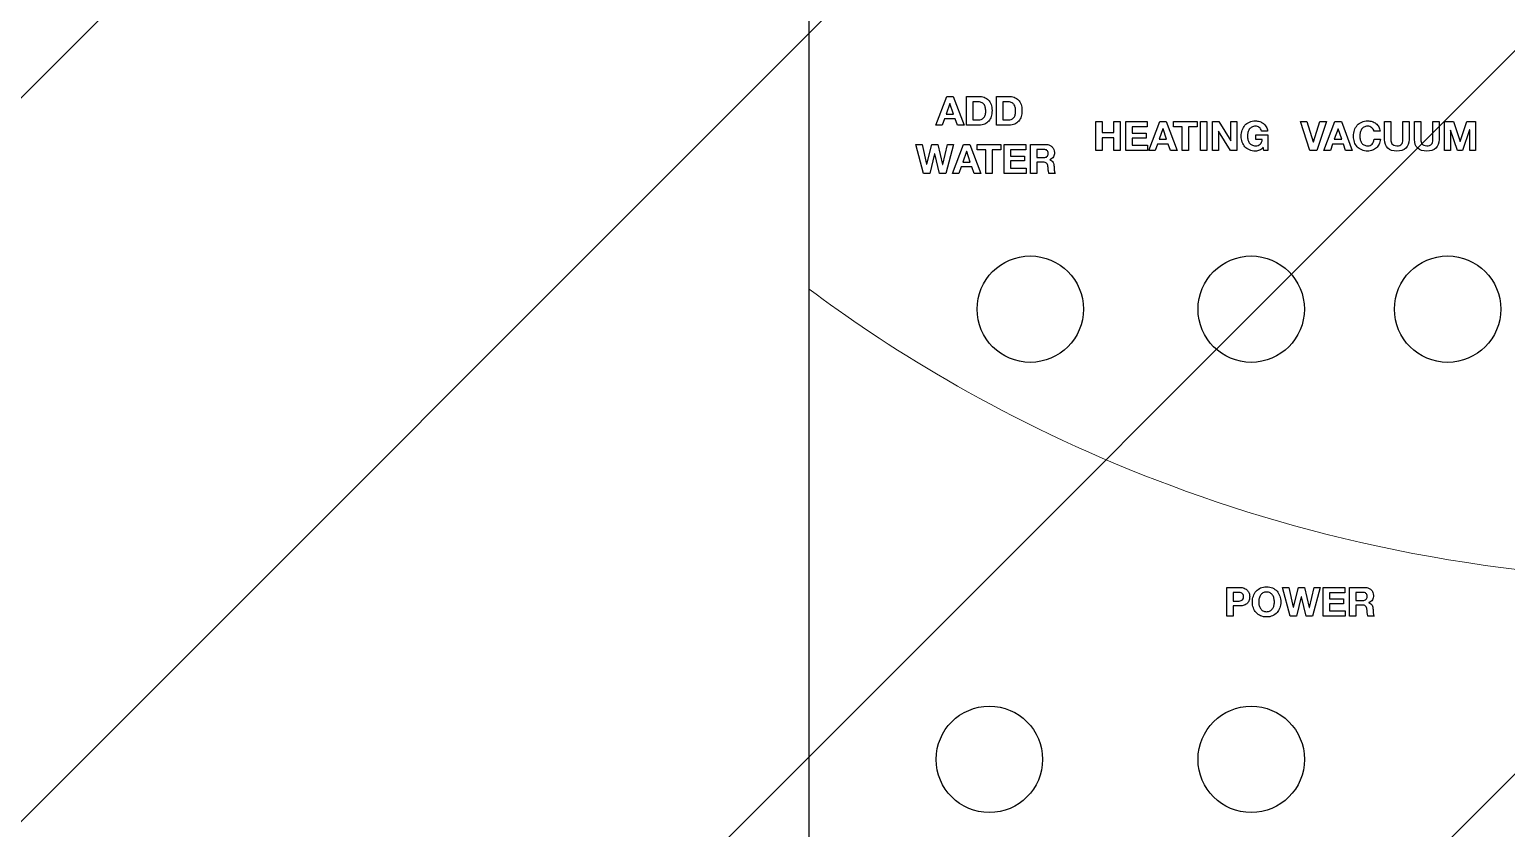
# Model space of a CAD drawing. Header units: millimetres. Extents: x 0 to 16115, y -10 to 11340.
# Drawn here: x 10976.9 to 11157.3, y 4574.3 to 4671.9 of the extents above; entities that cross this region are included whole.
import ezdxf

# ---------------------------------------------------------------- set-up
doc = ezdxf.new("R2010")
doc.units = ezdxf.units.MM
doc.header["$MEASUREMENT"] = 0
doc.linetypes.add('HIDDEN', pattern=[9.525, 6.35, -3.175])
doc.layers.get('0').update_dxf_attribs({"lineweight": 25})
doc.layers.add('DIM', color=3, linetype='Continuous', lineweight=9)
doc.layers.add('H', color=2, linetype='HIDDEN', lineweight=15)
doc.layers.add('圖層 2', color=7, linetype='Continuous')

msp = doc.modelspace()

# ---------------------------------------------------------------- hatches: boundary and pattern name
at = {"layer": 'DIM'}
h = msp.add_hatch(dxfattribs=at)
h.set_pattern_fill('ANSI31', color=256, scale=350, style=0)
h.set_pattern_definition([(45, (-19440.55, -2318.325), (-30.93592, 30.93592), [])])
h.paths.add_polyline_path([(10892.148, 5257.746), (10892.148, 3184.746), (10461.363, 3184.746), (10461.363, 4971.681), (9792.148, 4971.681), (9792.148, 6434.746), (13732.148, 6434.746), (13732.148, 4971.681), (13062.932, 4971.681), (13062.932, 3184.746), (12632.148, 3184.746), (12632.148, 5257.746)])
edge = h.paths.add_edge_path(flags=16)
edge.add_line((12632.148, 3207.746), (12632.148, 3184.746))
edge.add_line((10892.148, 3207.746), (10892.148, 3184.746))
at = {"layer": 'H', "ltscale": 5}
h = msp.add_hatch(dxfattribs=at)
h.set_pattern_fill('ANSI31', color=256, scale=500, style=0)
h.set_pattern_definition([(45, (5042.114, 20650.17), (-44.19417, 44.19417), [])])
edge = h.paths.add_edge_path(flags=16)
edge.add_line((13782.148, 6434.746), (13732.148, 6434.746))
edge.add_line((13782.148, 6434.746), (13732.148, 6434.746))
edge = h.paths.add_edge_path()
edge.add_line((13782.148, 6434.746), (13732.148, 6434.746))
edge.add_line((13782.148, 6434.746), (13732.148, 6434.746))
edge.add_line((9792.148, 3184.746), (9792.148, 6434.746))
edge.add_line((9742.148, 3134.746), (9742.148, 6434.746))
edge.add_line((9792.148, 3184.746), (13732.148, 3184.746))
edge.add_line((9742.148, 3134.746), (13782.148, 3134.746))
edge.add_line((13782.148, 6434.746), (13732.148, 6434.746))
edge.add_line((13732.148, 5184.746), (13732.148, 5194.746))
edge.add_line((13732.148, 3184.746), (13732.148, 6434.746))
edge.add_line((13782.148, 3134.746), (13782.148, 6434.746))

# ---------------------------------------------------------------- linework, layer by layer
for p, q in [((11072.148, 4282.746), (11072.148, 5032.746)), ((11087.603, 4660.218), (11088.936, 4663.744)), ((11088.936, 4663.744), (11089.731, 4663.744)), ((11089.731, 4663.744), (11091.05, 4660.218)), ((11089.321, 4662.875), (11088.862, 4661.581)), ((11089.331, 4662.875), (11089.321, 4662.875)), ((11089.776, 4661.581), (11089.331, 4662.875)), ((11088.383, 4660.218), (11087.603, 4660.218)), ((11088.659, 4661.003), (11088.383, 4660.218)), ((11089.978, 4661.003), (11088.659, 4661.003)), ((11088.862, 4661.581), (11089.776, 4661.581)), ((11090.245, 4660.218), (11089.978, 4661.003)), ((11091.05, 4660.218), (11090.245, 4660.218)), ((11107.152, 4657.137), (11107.152, 4660.664)), ((11107.152, 4660.664), (11107.928, 4660.664)), ((11107.928, 4660.664), (11107.928, 4659.311)), ((11109.355, 4659.311), (11109.355, 4660.664)), ((11109.355, 4660.664), (11110.131, 4660.664)), ((11110.131, 4660.664), (11110.131, 4657.137)), ((11110.812, 4657.137), (11110.812, 4660.664)), ((11110.812, 4660.664), (11113.45, 4660.664)), ((11113.45, 4660.664), (11113.45, 4660.012)), ((11113.642, 4657.137), (11114.976, 4660.664)), ((11114.976, 4660.664), (11115.771, 4660.664)), ((11115.771, 4660.664), (11117.089, 4657.137)), ((11116.665, 4660.012), (11116.665, 4660.664)), ((11116.665, 4660.664), (11119.554, 4660.664)), ((11119.554, 4660.664), (11119.554, 4660.012)), ((11119.958, 4660.664), (11120.734, 4660.664)), ((11119.958, 4657.137), (11119.958, 4660.664)), ((11120.734, 4660.664), (11120.734, 4657.137)), ((11121.415, 4657.137), (11121.415, 4660.664)), ((11121.415, 4660.664), (11122.186, 4660.664)), ((11122.186, 4660.664), (11123.658, 4658.298)), ((11123.667, 4658.298), (11123.667, 4660.664)), ((11123.667, 4660.664), (11124.394, 4660.664)), ((11124.394, 4660.664), (11124.394, 4657.137)), ((11133.292, 4657.137), (11132.152, 4660.664)), ((11132.152, 4660.664), (11132.947, 4660.664)), ((11132.947, 4660.664), (11133.732, 4658.184)), ((11133.742, 4658.184), (11134.537, 4660.664)), ((11135.337, 4660.664), (11134.167, 4657.137)), ((11134.537, 4660.664), (11135.337, 4660.664)), ((11135.041, 4657.137), (11136.375, 4660.664)), ((11136.375, 4660.664), (11137.17, 4660.664)), ((11137.17, 4660.664), (11138.489, 4657.137)), ((11149.774, 4657.137), (11149.774, 4660.664)), ((11149.774, 4660.664), (11150.865, 4660.664)), ((11150.865, 4660.664), (11151.69, 4658.239)), ((11151.7, 4658.239), (11152.48, 4660.664)), ((11152.48, 4660.664), (11153.572, 4660.664)), ((11153.572, 4660.664), (11153.572, 4657.137)), ((11107.928, 4659.311), (11109.355, 4659.311)), ((11109.355, 4658.659), (11107.928, 4658.659)), ((11107.928, 4658.659), (11107.928, 4657.137)), ((11109.355, 4657.137), (11109.355, 4658.659)), ((11113.45, 4660.012), (11111.588, 4660.012)), ((11111.588, 4660.012), (11111.588, 4659.256)), ((11111.588, 4659.256), (11113.296, 4659.256)), ((11113.296, 4658.654), (11111.588, 4658.654)), ((11111.588, 4658.654), (11111.588, 4657.789)), ((11113.296, 4659.256), (11113.296, 4658.654)), ((11115.361, 4659.795), (11114.901, 4658.501)), ((11114.901, 4658.501), (11115.815, 4658.501)), ((11115.371, 4659.795), (11115.361, 4659.795)), ((11115.815, 4658.501), (11115.371, 4659.795)), ((11117.722, 4660.012), (11116.665, 4660.012)), ((11117.722, 4657.137), (11117.722, 4660.012)), ((11118.497, 4660.012), (11118.497, 4657.137)), ((11119.554, 4660.012), (11118.497, 4660.012)), ((11122.151, 4659.498), (11122.142, 4659.498)), ((11122.142, 4659.498), (11122.142, 4657.137)), ((11123.618, 4657.137), (11122.151, 4659.498)), ((11123.658, 4658.298), (11123.667, 4658.298)), ((11136.76, 4659.795), (11136.301, 4658.501)), ((11136.301, 4658.501), (11137.214, 4658.501)), ((11136.77, 4659.795), (11136.76, 4659.795)), ((11137.214, 4658.501), (11136.77, 4659.795)), ((11150.509, 4659.612), (11150.5, 4659.612)), ((11150.5, 4659.612), (11150.5, 4657.137)), ((11151.374, 4657.137), (11150.509, 4659.612)), ((11152.836, 4659.637), (11151.972, 4657.137)), ((11152.846, 4659.637), (11152.836, 4659.637)), ((11152.846, 4657.137), (11152.846, 4659.637)), ((11086.083, 4654.336), (11085.15, 4657.863)), ((11085.15, 4657.863), (11085.925, 4657.863)), ((11085.925, 4657.863), (11086.483, 4655.462)), ((11086.493, 4655.462), (11087.105, 4657.863)), ((11087.456, 4656.737), (11086.868, 4654.336)), ((11087.105, 4657.863), (11087.832, 4657.863)), ((11087.466, 4656.737), (11087.456, 4656.737)), ((11088.064, 4654.336), (11087.466, 4656.737)), ((11087.832, 4657.863), (11088.434, 4655.433)), ((11088.444, 4655.433), (11089.022, 4657.863)), ((11089.782, 4657.863), (11088.834, 4654.336)), ((11089.022, 4657.863), (11089.782, 4657.863)), ((11089.649, 4654.336), (11090.982, 4657.863)), ((11091.368, 4656.994), (11090.908, 4655.699)), ((11090.982, 4657.863), (11091.778, 4657.863)), ((11091.378, 4656.994), (11091.368, 4656.994)), ((11091.822, 4655.699), (11091.378, 4656.994)), ((11091.778, 4657.863), (11093.096, 4654.336)), ((11092.672, 4657.863), (11095.561, 4657.863)), ((11092.672, 4657.211), (11092.672, 4657.863)), ((11093.729, 4657.211), (11092.672, 4657.211)), ((11093.729, 4654.336), (11093.729, 4657.211)), ((11095.561, 4657.211), (11094.504, 4657.211)), ((11094.504, 4657.211), (11094.504, 4654.336)), ((11095.561, 4657.863), (11095.561, 4657.211)), ((11095.966, 4654.336), (11095.966, 4657.863)), ((11095.966, 4657.863), (11098.603, 4657.863)), ((11096.741, 4657.211), (11096.741, 4656.455)), ((11098.603, 4657.211), (11096.741, 4657.211)), ((11096.741, 4656.455), (11098.45, 4656.455)), ((11098.45, 4656.455), (11098.45, 4655.853)), ((11098.603, 4657.863), (11098.603, 4657.211)), ((11107.928, 4657.137), (11107.152, 4657.137)), ((11110.131, 4657.137), (11109.355, 4657.137)), ((11113.489, 4657.137), (11110.812, 4657.137)), ((11111.588, 4657.789), (11113.489, 4657.789)), ((11113.489, 4657.789), (11113.489, 4657.137)), ((11114.422, 4657.137), (11113.642, 4657.137)), ((11114.699, 4657.923), (11114.422, 4657.137)), ((11116.018, 4657.923), (11114.699, 4657.923)), ((11116.284, 4657.137), (11116.018, 4657.923)), ((11117.089, 4657.137), (11116.284, 4657.137)), ((11118.497, 4657.137), (11117.722, 4657.137)), ((11120.734, 4657.137), (11119.958, 4657.137)), ((11122.142, 4657.137), (11121.415, 4657.137)), ((11124.394, 4657.137), (11123.618, 4657.137)), ((11134.167, 4657.137), (11133.292, 4657.137)), ((11133.732, 4658.184), (11133.742, 4658.184)), ((11135.821, 4657.137), (11135.041, 4657.137)), ((11136.098, 4657.923), (11135.821, 4657.137)), ((11137.417, 4657.923), (11136.098, 4657.923)), ((11137.683, 4657.137), (11137.417, 4657.923)), ((11138.489, 4657.137), (11137.683, 4657.137)), ((11150.5, 4657.137), (11149.774, 4657.137)), ((11151.972, 4657.137), (11151.374, 4657.137)), ((11151.69, 4658.239), (11151.7, 4658.239)), ((11153.572, 4657.137), (11152.846, 4657.137)), ((11086.483, 4655.462), (11086.493, 4655.462)), ((11088.434, 4655.433), (11088.444, 4655.433)), ((11090.706, 4655.122), (11090.429, 4654.336)), ((11092.025, 4655.122), (11090.706, 4655.122)), ((11090.908, 4655.699), (11091.822, 4655.699)), ((11092.291, 4654.336), (11092.025, 4655.122)), ((11098.45, 4655.853), (11096.741, 4655.853)), ((11096.741, 4655.853), (11096.741, 4654.988)), ((11096.741, 4654.988), (11098.643, 4654.988)), ((11098.643, 4654.988), (11098.643, 4654.336)), ((11086.868, 4654.336), (11086.083, 4654.336)), ((11088.834, 4654.336), (11088.064, 4654.336)), ((11090.429, 4654.336), (11089.649, 4654.336)), ((11093.096, 4654.336), (11092.291, 4654.336)), ((11094.504, 4654.336), (11093.729, 4654.336)), ((11098.643, 4654.336), (11095.966, 4654.336)), ((11130.894, 4600.222), (11129.961, 4603.748)), ((11129.961, 4603.748), (11130.736, 4603.748)), ((11130.736, 4603.748), (11131.294, 4601.348)), ((11131.304, 4601.348), (11131.916, 4603.748)), ((11132.267, 4602.622), (11131.679, 4600.222)), ((11131.916, 4603.748), (11132.642, 4603.748)), ((11132.277, 4602.622), (11132.267, 4602.622)), ((11132.874, 4600.222), (11132.277, 4602.622)), ((11132.642, 4603.748), (11133.245, 4601.318)), ((11133.255, 4601.318), (11133.833, 4603.748)), ((11134.593, 4603.748), (11133.645, 4600.222)), ((11133.833, 4603.748), (11134.593, 4603.748)), ((11134.949, 4600.222), (11134.949, 4603.748)), ((11134.949, 4603.748), (11137.586, 4603.748)), ((11137.586, 4603.096), (11135.724, 4603.096)), ((11135.724, 4603.096), (11135.724, 4602.34)), ((11135.724, 4602.34), (11137.433, 4602.34)), ((11137.433, 4602.34), (11137.433, 4601.738)), ((11137.586, 4603.748), (11137.586, 4603.096)), ((11131.294, 4601.348), (11131.304, 4601.348)), ((11133.245, 4601.318), (11133.255, 4601.318)), ((11137.433, 4601.738), (11135.724, 4601.738)), ((11135.724, 4601.738), (11135.724, 4600.874)), ((11135.724, 4600.874), (11137.626, 4600.874)), ((11137.626, 4600.874), (11137.626, 4600.222)), ((11131.679, 4600.222), (11130.894, 4600.222)), ((11133.645, 4600.222), (11132.874, 4600.222)), ((11137.626, 4600.222), (11134.949, 4600.222))]:
    msp.add_line(p, q)
for centre in [(11099.148, 4637.746), (11126.148, 4637.746), (11150.148, 4637.746), (11094.15, 4582.746), (11126.15, 4582.746)]:
    msp.add_circle(centre, 6.5)
for points in [[(11091.356, 4660.218), (11091.356, 4660.218), (11091.356, 4663.744), (11091.356, 4663.744)], [(11091.356, 4663.744), (11091.356, 4663.744), (11092.877, 4663.744), (11092.877, 4663.744)], [(11092.877, 4663.744), (11093.104, 4663.744), (11093.316, 4663.708), (11093.512, 4663.635)], [(11095.016, 4660.218), (11095.016, 4660.218), (11095.016, 4663.744), (11095.016, 4663.744)], [(11095.016, 4663.744), (11095.016, 4663.744), (11096.537, 4663.744), (11096.537, 4663.744)], [(11096.537, 4663.744), (11096.764, 4663.744), (11096.976, 4663.708), (11097.172, 4663.635)], [(11092.685, 4663.092), (11092.685, 4663.092), (11092.131, 4663.092), (11092.131, 4663.092)], [(11092.131, 4663.092), (11092.131, 4663.092), (11092.131, 4660.87), (11092.131, 4660.87)], [(11093.166, 4663.011), (11093.036, 4663.065), (11092.875, 4663.092), (11092.685, 4663.092)], [(11093.48, 4662.776), (11093.401, 4662.878), (11093.296, 4662.956), (11093.166, 4663.011)], [(11093.65, 4662.408), (11093.616, 4662.552), (11093.559, 4662.674), (11093.48, 4662.776)], [(11093.512, 4663.635), (11093.708, 4663.563), (11093.877, 4663.454), (11094.021, 4663.31)], [(11094.021, 4663.31), (11094.164, 4663.165), (11094.276, 4662.984), (11094.356, 4662.766)], [(11096.344, 4663.092), (11096.344, 4663.092), (11095.791, 4663.092), (11095.791, 4663.092)], [(11095.791, 4663.092), (11095.791, 4663.092), (11095.791, 4660.87), (11095.791, 4660.87)], [(11096.826, 4663.011), (11096.696, 4663.065), (11096.535, 4663.092), (11096.344, 4663.092)], [(11097.139, 4662.776), (11097.06, 4662.878), (11096.956, 4662.956), (11096.826, 4663.011)], [(11097.31, 4662.408), (11097.275, 4662.552), (11097.218, 4662.674), (11097.139, 4662.776)], [(11097.172, 4663.635), (11097.367, 4663.563), (11097.537, 4663.454), (11097.68, 4663.31)], [(11097.68, 4663.31), (11097.823, 4663.165), (11097.935, 4662.984), (11098.016, 4662.766)], [(11092.877, 4660.218), (11092.877, 4660.218), (11091.356, 4660.218), (11091.356, 4660.218)], [(11092.131, 4660.87), (11092.131, 4660.87), (11092.823, 4660.87), (11092.823, 4660.87)], [(11093.581, 4660.354), (11093.382, 4660.263), (11093.147, 4660.218), (11092.877, 4660.218)], [(11093.43, 4661.104), (11093.513, 4661.188), (11093.579, 4661.298), (11093.628, 4661.433)], [(11094.08, 4660.726), (11093.946, 4660.569), (11093.78, 4660.444), (11093.581, 4660.354)], [(11094.379, 4661.29), (11094.313, 4661.072), (11094.213, 4660.885), (11094.08, 4660.726)], [(11096.537, 4660.218), (11096.537, 4660.218), (11095.016, 4660.218), (11095.016, 4660.218)], [(11095.791, 4660.87), (11095.791, 4660.87), (11096.483, 4660.87), (11096.483, 4660.87)], [(11097.241, 4660.354), (11097.041, 4660.263), (11096.807, 4660.218), (11096.537, 4660.218)], [(11097.09, 4661.104), (11097.172, 4661.188), (11097.238, 4661.298), (11097.288, 4661.433)], [(11097.74, 4660.726), (11097.606, 4660.569), (11097.44, 4660.444), (11097.241, 4660.354)], [(11098.038, 4661.29), (11097.972, 4661.072), (11097.873, 4660.885), (11097.74, 4660.726)], [(11127.181, 4660.666), (11127.351, 4660.612), (11127.504, 4660.532), (11127.641, 4660.427)], [(11127.641, 4660.427), (11127.777, 4660.321), (11127.89, 4660.191), (11127.979, 4660.037)], [(11140.884, 4659.918), (11140.815, 4659.974), (11140.736, 4660.018), (11140.649, 4660.049)], [(11141.39, 4660.419), (11141.526, 4660.312), (11141.639, 4660.18), (11141.728, 4660.022)], [(11142.439, 4658.471), (11142.439, 4658.471), (11142.439, 4660.664), (11142.439, 4660.664)], [(11142.439, 4660.664), (11142.439, 4660.664), (11143.215, 4660.664), (11143.215, 4660.664)], [(11143.215, 4660.664), (11143.215, 4660.664), (11143.215, 4658.471), (11143.215, 4658.471)], [(11144.672, 4658.471), (11144.672, 4658.471), (11144.672, 4660.664), (11144.672, 4660.664)], [(11144.672, 4660.664), (11144.672, 4660.664), (11145.447, 4660.664), (11145.447, 4660.664)], [(11145.447, 4660.664), (11145.447, 4660.664), (11145.447, 4658.471), (11145.447, 4658.471)], [(11146.099, 4658.471), (11146.099, 4658.471), (11146.099, 4660.664), (11146.099, 4660.664)], [(11146.099, 4660.664), (11146.099, 4660.664), (11146.875, 4660.664), (11146.875, 4660.664)], [(11146.875, 4660.664), (11146.875, 4660.664), (11146.875, 4658.471), (11146.875, 4658.471)], [(11148.331, 4658.471), (11148.331, 4658.471), (11148.331, 4660.664), (11148.331, 4660.664)], [(11148.331, 4660.664), (11148.331, 4660.664), (11149.107, 4660.664), (11149.107, 4660.664)], [(11149.107, 4660.664), (11149.107, 4660.664), (11149.107, 4658.471), (11149.107, 4658.471)], [(11125.749, 4658.454), (11125.784, 4658.314), (11125.839, 4658.188), (11125.915, 4658.076)], [(11126.211, 4659.995), (11126.089, 4659.927), (11125.991, 4659.837), (11125.915, 4659.723)], [(11126.715, 4658.466), (11126.715, 4658.466), (11126.715, 4659.044), (11126.715, 4659.044)], [(11126.715, 4659.044), (11126.715, 4659.044), (11128.197, 4659.044), (11128.197, 4659.044)], [(11127.495, 4658.466), (11127.495, 4658.466), (11126.715, 4658.466), (11126.715, 4658.466)], [(11127.401, 4659.503), (11127.355, 4659.701), (11127.266, 4659.849), (11127.135, 4659.948)], [(11127.251, 4657.901), (11127.391, 4658.031), (11127.472, 4658.219), (11127.495, 4658.466)], [(11128.142, 4659.503), (11128.142, 4659.503), (11127.401, 4659.503), (11127.401, 4659.503)], [(11127.979, 4660.037), (11128.068, 4659.882), (11128.122, 4659.704), (11128.142, 4659.503)], [(11128.197, 4659.044), (11128.197, 4659.044), (11128.197, 4657.137), (11128.197, 4657.137)], [(11139.469, 4658.454), (11139.503, 4658.314), (11139.558, 4658.188), (11139.634, 4658.076)], [(11139.93, 4659.995), (11139.809, 4659.927), (11139.71, 4659.837), (11139.634, 4659.723)], [(11141.056, 4659.723), (11141.01, 4659.797), (11140.953, 4659.862), (11140.884, 4659.918)], [(11140.931, 4657.923), (11141.064, 4658.068), (11141.145, 4658.259), (11141.175, 4658.496)], [(11141.145, 4659.479), (11141.132, 4659.567), (11141.103, 4659.649), (11141.056, 4659.723)], [(11141.896, 4659.479), (11141.896, 4659.479), (11141.145, 4659.479), (11141.145, 4659.479)], [(11141.175, 4658.496), (11141.175, 4658.496), (11141.926, 4658.496), (11141.926, 4658.496)], [(11141.728, 4660.022), (11141.817, 4659.864), (11141.873, 4659.683), (11141.896, 4659.479)], [(11141.926, 4658.496), (11141.906, 4658.275), (11141.855, 4658.076), (11141.773, 4657.898)], [(11143.215, 4658.471), (11143.215, 4658.375), (11143.223, 4658.282), (11143.24, 4658.189)], [(11144.514, 4657.891), (11144.619, 4658.014), (11144.672, 4658.208), (11144.672, 4658.471)], [(11145.447, 4658.471), (11145.447, 4657.994), (11145.314, 4657.639), (11145.047, 4657.407)], [(11146.875, 4658.471), (11146.875, 4658.375), (11146.883, 4658.282), (11146.899, 4658.189)], [(11148.173, 4657.891), (11148.279, 4658.014), (11148.331, 4658.208), (11148.331, 4658.471)], [(11149.107, 4658.471), (11149.107, 4657.994), (11148.974, 4657.639), (11148.707, 4657.407)], [(11099.166, 4654.336), (11099.166, 4654.336), (11099.166, 4657.863), (11099.166, 4657.863)], [(11099.166, 4657.863), (11099.166, 4657.863), (11101.068, 4657.863), (11101.068, 4657.863)], [(11100.791, 4657.26), (11100.791, 4657.26), (11099.942, 4657.26), (11099.942, 4657.26)], [(11099.942, 4657.26), (11099.942, 4657.26), (11099.942, 4656.267), (11099.942, 4656.267)], [(11101.068, 4657.863), (11101.226, 4657.863), (11101.368, 4657.837), (11101.495, 4657.786)], [(11101.495, 4657.786), (11101.622, 4657.735), (11101.73, 4657.665), (11101.821, 4657.576)], [(11101.821, 4657.576), (11101.911, 4657.487), (11101.98, 4657.384), (11102.028, 4657.268)], [(11125.915, 4658.076), (11125.991, 4657.964), (11126.089, 4657.874), (11126.211, 4657.807)], [(11127.624, 4657.537), (11127.485, 4657.36), (11127.332, 4657.235), (11127.164, 4657.165)], [(11127.703, 4657.137), (11127.703, 4657.137), (11127.624, 4657.537), (11127.624, 4657.537)], [(11128.197, 4657.137), (11128.197, 4657.137), (11127.703, 4657.137), (11127.703, 4657.137)], [(11139.634, 4658.076), (11139.71, 4657.964), (11139.809, 4657.874), (11139.93, 4657.807)], [(11141.447, 4657.444), (11141.312, 4657.319), (11141.154, 4657.223), (11140.972, 4657.157)], [(11141.773, 4657.898), (11141.69, 4657.72), (11141.582, 4657.569), (11141.447, 4657.444)], [(11143.24, 4658.189), (11143.256, 4658.097), (11143.291, 4658.016), (11143.343, 4657.945)], [(11143.343, 4657.945), (11143.396, 4657.874), (11143.469, 4657.817), (11143.563, 4657.772)], [(11146.899, 4658.189), (11146.916, 4658.097), (11146.95, 4658.016), (11147.003, 4657.945)], [(11147.003, 4657.945), (11147.055, 4657.874), (11147.129, 4657.817), (11147.223, 4657.772)], [(11099.942, 4656.267), (11099.942, 4656.267), (11100.791, 4656.267), (11100.791, 4656.267)], [(11100.717, 4655.714), (11100.717, 4655.714), (11099.942, 4655.714), (11099.942, 4655.714)], [(11099.942, 4655.714), (11099.942, 4655.714), (11099.942, 4654.336), (11099.942, 4654.336)], [(11100.791, 4656.267), (11100.969, 4656.267), (11101.102, 4656.307), (11101.191, 4656.386)], [(11101.349, 4654.736), (11101.339, 4654.891), (11101.324, 4655.039), (11101.305, 4655.181)], [(11101.428, 4654.336), (11101.385, 4654.448), (11101.359, 4654.582), (11101.349, 4654.736)], [(11101.969, 4656.351), (11101.882, 4656.2), (11101.739, 4656.085), (11101.542, 4656.006)], [(11101.542, 4656.006), (11101.542, 4656.006), (11101.542, 4655.996), (11101.542, 4655.996)], [(11101.542, 4655.996), (11101.637, 4655.969), (11101.716, 4655.929), (11101.779, 4655.875)], [(11101.779, 4655.875), (11101.841, 4655.82), (11101.892, 4655.756), (11101.932, 4655.682)], [(11102.055, 4655.171), (11102.059, 4655.115), (11102.062, 4655.049), (11102.065, 4654.974)], [(11099.942, 4654.336), (11099.942, 4654.336), (11099.166, 4654.336), (11099.166, 4654.336)], [(11102.204, 4654.336), (11102.204, 4654.336), (11101.428, 4654.336), (11101.428, 4654.336)], [(11102.122, 4654.517), (11102.14, 4654.446), (11102.167, 4654.386), (11102.204, 4654.336)], [(11123.15, 4600.222), (11123.15, 4600.222), (11123.15, 4603.748), (11123.15, 4603.748)], [(11123.15, 4603.748), (11123.15, 4603.748), (11124.74, 4603.748), (11124.74, 4603.748)], [(11124.528, 4603.145), (11124.528, 4603.145), (11123.925, 4603.145), (11123.925, 4603.145)], [(11123.925, 4603.145), (11123.925, 4603.145), (11123.925, 4602.088), (11123.925, 4602.088)], [(11124.785, 4603.126), (11124.702, 4603.139), (11124.617, 4603.145), (11124.528, 4603.145)], [(11124.74, 4603.748), (11124.961, 4603.748), (11125.148, 4603.716), (11125.303, 4603.652)], [(11125.002, 4603.049), (11124.939, 4603.087), (11124.867, 4603.112), (11124.785, 4603.126)], [(11125.153, 4602.889), (11125.115, 4602.958), (11125.064, 4603.011), (11125.002, 4603.049)], [(11125.002, 4602.185), (11125.064, 4602.223), (11125.115, 4602.276), (11125.153, 4602.345)], [(11125.303, 4603.652), (11125.458, 4603.587), (11125.584, 4603.503), (11125.681, 4603.397)], [(11127.58, 4603.079), (11127.458, 4603.011), (11127.359, 4602.921), (11127.284, 4602.807)], [(11128.765, 4602.807), (11128.689, 4602.921), (11128.591, 4603.011), (11128.469, 4603.079)], [(11128.931, 4602.419), (11128.896, 4602.564), (11128.841, 4602.693), (11128.765, 4602.807)], [(11138.149, 4600.222), (11138.149, 4600.222), (11138.149, 4603.748), (11138.149, 4603.748)], [(11138.149, 4603.748), (11138.149, 4603.748), (11140.051, 4603.748), (11140.051, 4603.748)], [(11139.774, 4603.145), (11139.774, 4603.145), (11138.924, 4603.145), (11138.924, 4603.145)], [(11138.924, 4603.145), (11138.924, 4603.145), (11138.924, 4602.153), (11138.924, 4602.153)], [(11140.051, 4603.748), (11140.209, 4603.748), (11140.351, 4603.722), (11140.478, 4603.671)], [(11140.478, 4603.671), (11140.605, 4603.62), (11140.713, 4603.55), (11140.804, 4603.461)], [(11140.804, 4603.461), (11140.894, 4603.373), (11140.963, 4603.27), (11141.011, 4603.153)], [(11123.925, 4602.088), (11123.925, 4602.088), (11124.528, 4602.088), (11124.528, 4602.088)], [(11124.74, 4601.486), (11124.74, 4601.486), (11123.925, 4601.486), (11123.925, 4601.486)], [(11123.925, 4601.486), (11123.925, 4601.486), (11123.925, 4600.222), (11123.925, 4600.222)], [(11124.528, 4602.088), (11124.617, 4602.088), (11124.702, 4602.095), (11124.785, 4602.108)], [(11125.303, 4601.582), (11125.148, 4601.518), (11124.961, 4601.486), (11124.74, 4601.486)], [(11124.785, 4602.108), (11124.867, 4602.121), (11124.939, 4602.147), (11125.002, 4602.185)], [(11125.681, 4601.837), (11125.584, 4601.731), (11125.458, 4601.646), (11125.303, 4601.582)], [(11127.118, 4601.538), (11127.153, 4601.398), (11127.208, 4601.272), (11127.284, 4601.16)], [(11128.469, 4600.891), (11128.591, 4600.958), (11128.689, 4601.048), (11128.765, 4601.16)], [(11128.765, 4601.16), (11128.841, 4601.272), (11128.896, 4601.398), (11128.931, 4601.538)], [(11138.924, 4602.153), (11138.924, 4602.153), (11139.774, 4602.153), (11139.774, 4602.153)], [(11139.7, 4601.599), (11139.7, 4601.599), (11138.924, 4601.599), (11138.924, 4601.599)], [(11138.924, 4601.599), (11138.924, 4601.599), (11138.924, 4600.222), (11138.924, 4600.222)], [(11139.774, 4602.153), (11139.952, 4602.153), (11140.085, 4602.192), (11140.174, 4602.271)], [(11140.332, 4600.621), (11140.322, 4600.776), (11140.307, 4600.924), (11140.288, 4601.066)], [(11140.411, 4600.222), (11140.368, 4600.333), (11140.342, 4600.467), (11140.332, 4600.621)], [(11140.952, 4602.237), (11140.865, 4602.085), (11140.722, 4601.97), (11140.525, 4601.891)], [(11140.525, 4601.891), (11140.525, 4601.891), (11140.525, 4601.881), (11140.525, 4601.881)], [(11140.525, 4601.881), (11140.62, 4601.855), (11140.699, 4601.814), (11140.762, 4601.76)], [(11140.762, 4601.76), (11140.824, 4601.706), (11140.875, 4601.641), (11140.915, 4601.567)], [(11141.038, 4601.056), (11141.042, 4601), (11141.045, 4600.934), (11141.048, 4600.859)], [(11141.048, 4600.859), (11141.052, 4600.783), (11141.057, 4600.706), (11141.065, 4600.626)], [(11141.065, 4600.626), (11141.074, 4600.547), (11141.087, 4600.472), (11141.105, 4600.402)], [(11123.925, 4600.222), (11123.925, 4600.222), (11123.15, 4600.222), (11123.15, 4600.222)], [(11138.924, 4600.222), (11138.924, 4600.222), (11138.149, 4600.222), (11138.149, 4600.222)], [(11141.187, 4600.222), (11141.187, 4600.222), (11140.411, 4600.222), (11140.411, 4600.222)], [(11141.105, 4600.402), (11141.123, 4600.331), (11141.15, 4600.271), (11141.187, 4600.222)]]:
    msp.add_open_spline(points, degree=3)
for points, knots in [([(11093.628, 4661.433), (11093.677, 4661.568), (11093.702, 4661.732), (11093.702, 4661.927), (11093.702, 4662.104), (11093.685, 4662.265), (11093.65, 4662.408)], [3, 3, 3, 3, 4, 4, 4, 5, 5, 5, 5]), ([(11094.356, 4662.766), (11094.437, 4662.549), (11094.477, 4662.294), (11094.477, 4662.001), (11094.477, 4661.744), (11094.444, 4661.507), (11094.379, 4661.29)], [3, 3, 3, 3, 4, 4, 4, 5, 5, 5, 5]), ([(11097.288, 4661.433), (11097.337, 4661.568), (11097.362, 4661.732), (11097.362, 4661.927), (11097.362, 4662.104), (11097.344, 4662.265), (11097.31, 4662.408)], [3, 3, 3, 3, 4, 4, 4, 5, 5, 5, 5]), ([(11098.016, 4662.766), (11098.097, 4662.549), (11098.137, 4662.294), (11098.137, 4662.001), (11098.137, 4661.744), (11098.104, 4661.507), (11098.038, 4661.29)], [3, 3, 3, 3, 4, 4, 4, 5, 5, 5, 5]), ([(11092.823, 4660.87), (11092.935, 4660.87), (11093.043, 4660.888), (11093.149, 4660.924), (11093.254, 4660.96), (11093.348, 4661.02), (11093.43, 4661.104)], [0, 0, 0, 0, 1, 1, 1, 2, 2, 2, 2]), ([(11096.483, 4660.87), (11096.595, 4660.87), (11096.703, 4660.888), (11096.808, 4660.924), (11096.914, 4660.96), (11097.008, 4661.02), (11097.09, 4661.104)], [0, 0, 0, 0, 1, 1, 1, 2, 2, 2, 2]), ([(11125.041, 4659.619), (11125.12, 4659.845), (11125.233, 4660.042), (11125.381, 4660.209), (11125.53, 4660.377), (11125.711, 4660.509), (11125.927, 4660.605)], [6, 6, 6, 6, 7, 7, 7, 8, 8, 8, 8]), ([(11125.927, 4660.605), (11126.143, 4660.7), (11126.386, 4660.748), (11126.656, 4660.748), (11126.837, 4660.748), (11127.012, 4660.721), (11127.181, 4660.666)], [8, 8, 8, 8, 9, 9, 9, 10, 10, 10, 10]), ([(11127.135, 4659.948), (11127.003, 4660.047), (11126.843, 4660.096), (11126.656, 4660.096), (11126.481, 4660.096), (11126.333, 4660.062), (11126.211, 4659.995)], [15, 15, 15, 15, 16, 16, 16, 17, 17, 17, 17]), ([(11138.76, 4659.619), (11138.839, 4659.845), (11138.953, 4660.042), (11139.101, 4660.209), (11139.249, 4660.377), (11139.431, 4660.509), (11139.646, 4660.605)], [23, 23, 23, 23, 24, 24, 24, 25, 25, 25, 25]), ([(11139.646, 4660.605), (11139.862, 4660.7), (11140.105, 4660.748), (11140.375, 4660.748), (11140.569, 4660.748), (11140.753, 4660.72), (11140.926, 4660.664), (11141.099, 4660.608), (11141.253, 4660.526), (11141.39, 4660.419)], [25, 25, 25, 25, 26, 26, 26, 27, 27, 27, 28, 28, 28, 28]), ([(11140.649, 4660.049), (11140.562, 4660.08), (11140.47, 4660.096), (11140.375, 4660.096), (11140.2, 4660.096), (11140.052, 4660.062), (11139.93, 4659.995)], [2, 2, 2, 2, 3, 3, 3, 4, 4, 4, 4]), ([(11125.041, 4658.167), (11124.961, 4658.389), (11124.922, 4658.629), (11124.922, 4658.886), (11124.922, 4659.149), (11124.961, 4659.394), (11125.041, 4659.619)], [4, 4, 4, 4, 5, 5, 5, 6, 6, 6, 6]), ([(11125.915, 4659.723), (11125.839, 4659.609), (11125.784, 4659.48), (11125.749, 4659.335), (11125.715, 4659.19), (11125.698, 4659.041), (11125.698, 4658.886), (11125.698, 4658.738), (11125.715, 4658.594), (11125.749, 4658.454)], [18, 18, 18, 18, 19, 19, 19, 20, 20, 20, 21, 21, 21, 21]), ([(11138.76, 4658.167), (11138.681, 4658.389), (11138.641, 4658.629), (11138.641, 4658.886), (11138.641, 4659.149), (11138.681, 4659.394), (11138.76, 4659.619)], [21, 21, 21, 21, 22, 22, 22, 23, 23, 23, 23]), ([(11139.634, 4659.723), (11139.558, 4659.609), (11139.503, 4659.48), (11139.469, 4659.335), (11139.434, 4659.19), (11139.417, 4659.041), (11139.417, 4658.886), (11139.417, 4658.738), (11139.434, 4658.594), (11139.469, 4658.454)], [5, 5, 5, 5, 6, 6, 6, 7, 7, 7, 8, 8, 8, 8]), ([(11145.047, 4657.407), (11144.78, 4657.175), (11144.412, 4657.058), (11143.941, 4657.058), (11143.463, 4657.058), (11143.094, 4657.174), (11142.832, 4657.404), (11142.57, 4657.635), (11142.439, 4657.99), (11142.439, 4658.471)], [0, 0, 0, 0, 1, 1, 1, 2, 2, 2, 3, 3, 3, 3]), ([(11148.707, 4657.407), (11148.44, 4657.175), (11148.071, 4657.058), (11147.6, 4657.058), (11147.123, 4657.058), (11146.754, 4657.174), (11146.492, 4657.404), (11146.23, 4657.635), (11146.099, 4657.99), (11146.099, 4658.471)], [0, 0, 0, 0, 1, 1, 1, 2, 2, 2, 3, 3, 3, 3]), ([(11101.191, 4656.386), (11101.28, 4656.465), (11101.324, 4656.593), (11101.324, 4656.771), (11101.324, 4656.942), (11101.28, 4657.067), (11101.191, 4657.144), (11101.102, 4657.221), (11100.969, 4657.26), (11100.791, 4657.26)], [1, 1, 1, 1, 2, 2, 2, 3, 3, 3, 4, 4, 4, 4]), ([(11102.028, 4657.268), (11102.076, 4657.151), (11102.1, 4657.025), (11102.1, 4656.89), (11102.1, 4656.682), (11102.056, 4656.503), (11101.969, 4656.351)], [3, 3, 3, 3, 4, 4, 4, 5, 5, 5, 5]), ([(11125.927, 4657.199), (11125.711, 4657.293), (11125.53, 4657.422), (11125.381, 4657.587), (11125.233, 4657.752), (11125.12, 4657.945), (11125.041, 4658.167)], [2, 2, 2, 2, 3, 3, 3, 4, 4, 4, 4]), ([(11127.164, 4657.165), (11126.996, 4657.094), (11126.827, 4657.058), (11126.656, 4657.058), (11126.386, 4657.058), (11126.143, 4657.105), (11125.927, 4657.199)], [0, 0, 0, 0, 1, 1, 1, 2, 2, 2, 2]), ([(11126.211, 4657.807), (11126.333, 4657.739), (11126.481, 4657.705), (11126.656, 4657.705), (11126.912, 4657.705), (11127.111, 4657.77), (11127.251, 4657.901)], [23, 23, 23, 23, 24, 24, 24, 25, 25, 25, 25]), ([(11139.646, 4657.199), (11139.431, 4657.293), (11139.249, 4657.422), (11139.101, 4657.587), (11138.953, 4657.752), (11138.839, 4657.945), (11138.76, 4658.167)], [19, 19, 19, 19, 20, 20, 20, 21, 21, 21, 21]), ([(11140.972, 4657.157), (11140.792, 4657.091), (11140.592, 4657.058), (11140.375, 4657.058), (11140.105, 4657.058), (11139.862, 4657.105), (11139.646, 4657.199)], [17, 17, 17, 17, 18, 18, 18, 19, 19, 19, 19]), ([(11139.93, 4657.807), (11140.052, 4657.739), (11140.2, 4657.705), (11140.375, 4657.705), (11140.612, 4657.705), (11140.797, 4657.778), (11140.931, 4657.923)], [10, 10, 10, 10, 11, 11, 11, 12, 12, 12, 12]), ([(11143.563, 4657.772), (11143.657, 4657.728), (11143.783, 4657.705), (11143.941, 4657.705), (11144.217, 4657.705), (11144.408, 4657.767), (11144.514, 4657.891)], [9, 9, 9, 9, 10, 10, 10, 11, 11, 11, 11]), ([(11147.223, 4657.772), (11147.317, 4657.728), (11147.443, 4657.705), (11147.6, 4657.705), (11147.877, 4657.705), (11148.068, 4657.767), (11148.173, 4657.891)], [9, 9, 9, 9, 10, 10, 10, 11, 11, 11, 11]), ([(11101.305, 4655.181), (11101.278, 4655.365), (11101.222, 4655.5), (11101.137, 4655.586), (11101.051, 4655.671), (11100.911, 4655.714), (11100.717, 4655.714)], [18, 18, 18, 18, 19, 19, 19, 20, 20, 20, 20]), ([(11101.932, 4655.682), (11101.971, 4655.608), (11102, 4655.527), (11102.018, 4655.438), (11102.036, 4655.349), (11102.049, 4655.26), (11102.055, 4655.171)], [9, 9, 9, 9, 10, 10, 10, 11, 11, 11, 11]), ([(11102.065, 4654.974), (11102.069, 4654.898), (11102.074, 4654.82), (11102.083, 4654.741), (11102.091, 4654.662), (11102.104, 4654.587), (11102.122, 4654.517)], [12, 12, 12, 12, 13, 13, 13, 14, 14, 14, 14]), ([(11125.153, 4602.345), (11125.19, 4602.414), (11125.209, 4602.505), (11125.209, 4602.617), (11125.209, 4602.729), (11125.19, 4602.819), (11125.153, 4602.889)], [3, 3, 3, 3, 4, 4, 4, 5, 5, 5, 5]), ([(11125.681, 4603.397), (11125.778, 4603.292), (11125.849, 4603.172), (11125.893, 4603.037), (11125.938, 4602.902), (11125.96, 4602.762), (11125.96, 4602.617), (11125.96, 4602.475), (11125.938, 4602.336), (11125.893, 4602.2), (11125.849, 4602.063), (11125.778, 4601.942), (11125.681, 4601.837)], [2, 2, 2, 2, 3, 3, 3, 4, 4, 4, 5, 5, 5, 6, 6, 6, 6]), ([(11126.41, 4601.251), (11126.33, 4601.473), (11126.291, 4601.713), (11126.291, 4601.97), (11126.291, 4602.233), (11126.33, 4602.478), (11126.41, 4602.703)], [14, 14, 14, 14, 15, 15, 15, 16, 16, 16, 16]), ([(11126.41, 4602.703), (11126.488, 4602.929), (11126.602, 4603.126), (11126.75, 4603.294), (11126.898, 4603.461), (11127.08, 4603.593), (11127.296, 4603.689)], [0, 0, 0, 0, 1, 1, 1, 2, 2, 2, 2]), ([(11127.284, 4602.807), (11127.208, 4602.693), (11127.153, 4602.564), (11127.118, 4602.419), (11127.084, 4602.274), (11127.066, 4602.125), (11127.066, 4601.97), (11127.066, 4601.822), (11127.084, 4601.678), (11127.118, 4601.538)], [13, 13, 13, 13, 14, 14, 14, 15, 15, 15, 16, 16, 16, 16]), ([(11127.296, 4603.689), (11127.512, 4603.784), (11127.754, 4603.832), (11128.024, 4603.832), (11128.298, 4603.832), (11128.541, 4603.784), (11128.755, 4603.689)], [2, 2, 2, 2, 3, 3, 3, 4, 4, 4, 4]), ([(11128.469, 4603.079), (11128.347, 4603.146), (11128.199, 4603.18), (11128.024, 4603.18), (11127.85, 4603.18), (11127.702, 4603.146), (11127.58, 4603.079)], [10, 10, 10, 10, 11, 11, 11, 12, 12, 12, 12]), ([(11128.755, 4603.689), (11128.969, 4603.593), (11129.151, 4603.461), (11129.299, 4603.294), (11129.447, 4603.126), (11129.56, 4602.929), (11129.639, 4602.703)], [4, 4, 4, 4, 5, 5, 5, 6, 6, 6, 6]), ([(11129.639, 4602.703), (11129.719, 4602.478), (11129.758, 4602.233), (11129.758, 4601.97), (11129.758, 4601.713), (11129.719, 4601.473), (11129.639, 4601.251), (11129.56, 4601.029), (11129.447, 4600.836), (11129.299, 4600.671), (11129.151, 4600.506), (11128.969, 4600.377), (11128.755, 4600.283)], [6, 6, 6, 6, 7, 7, 7, 8, 8, 8, 9, 9, 9, 10, 10, 10, 10]), ([(11128.931, 4601.538), (11128.965, 4601.678), (11128.983, 4601.822), (11128.983, 4601.97), (11128.983, 4602.125), (11128.965, 4602.274), (11128.931, 4602.419)], [6, 6, 6, 6, 7, 7, 7, 8, 8, 8, 8]), ([(11140.174, 4602.271), (11140.263, 4602.35), (11140.307, 4602.479), (11140.307, 4602.656), (11140.307, 4602.828), (11140.263, 4602.952), (11140.174, 4603.029), (11140.085, 4603.107), (11139.952, 4603.145), (11139.774, 4603.145)], [1, 1, 1, 1, 2, 2, 2, 3, 3, 3, 4, 4, 4, 4]), ([(11141.011, 4603.153), (11141.059, 4603.036), (11141.083, 4602.91), (11141.083, 4602.775), (11141.083, 4602.567), (11141.039, 4602.388), (11140.952, 4602.237)], [3, 3, 3, 3, 4, 4, 4, 5, 5, 5, 5]), ([(11127.296, 4600.283), (11127.08, 4600.377), (11126.898, 4600.506), (11126.75, 4600.671), (11126.602, 4600.836), (11126.488, 4601.029), (11126.41, 4601.251)], [12, 12, 12, 12, 13, 13, 13, 14, 14, 14, 14]), ([(11127.284, 4601.16), (11127.359, 4601.048), (11127.458, 4600.958), (11127.58, 4600.891), (11127.702, 4600.823), (11127.85, 4600.789), (11128.024, 4600.789), (11128.199, 4600.789), (11128.347, 4600.823), (11128.469, 4600.891)], [1, 1, 1, 1, 2, 2, 2, 3, 3, 3, 4, 4, 4, 4]), ([(11140.288, 4601.066), (11140.261, 4601.25), (11140.205, 4601.385), (11140.12, 4601.471), (11140.034, 4601.557), (11139.894, 4601.599), (11139.7, 4601.599)], [18, 18, 18, 18, 19, 19, 19, 20, 20, 20, 20]), ([(11140.915, 4601.567), (11140.954, 4601.493), (11140.983, 4601.412), (11141.001, 4601.323), (11141.019, 4601.234), (11141.032, 4601.145), (11141.038, 4601.056)], [9, 9, 9, 9, 10, 10, 10, 11, 11, 11, 11]), ([(11128.755, 4600.283), (11128.541, 4600.189), (11128.298, 4600.142), (11128.024, 4600.142), (11127.754, 4600.142), (11127.512, 4600.189), (11127.296, 4600.283)], [10, 10, 10, 10, 11, 11, 11, 12, 12, 12, 12])]:
    msp.add_open_spline(points, degree=3, knots=knots)
at = {"layer": '圖層 2', "lineweight": 0}
msp.add_open_spline([(11292.148, 4640.534), (11275.636, 4628.19), (11236.803, 4604.624), (11180.981, 4604.624), (11127.245, 4604.624), (11089.58, 4627.064), (11072.148, 4640.188)], degree=3, knots=[3.261903, 3.261903, 3.261903, 3.261903, 4, 4, 4, 4.707584, 4.707584, 4.707584, 4.707584], dxfattribs=at)

doc.saveas('drawing.dxf')
